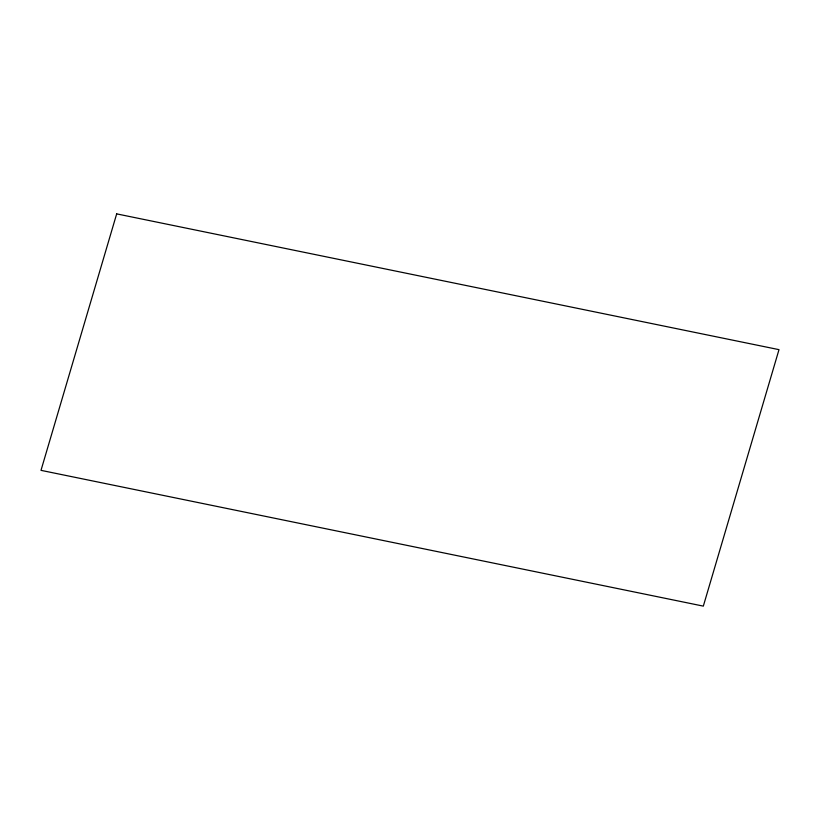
<?xml version="1.0" encoding="UTF-8"?>
<svg xmlns="http://www.w3.org/2000/svg" width="820" height="820" viewBox="0 0 820 820"><rect width="100%" height="100%" fill="white"/><g stroke="black" fill="none" stroke-linecap="round" stroke-linejoin="round"><path stroke-width="1.23" d="M116.676 213.876L41 470.352L703.324 606.124L779 349.648L116.676 213.876"/></g></svg>
